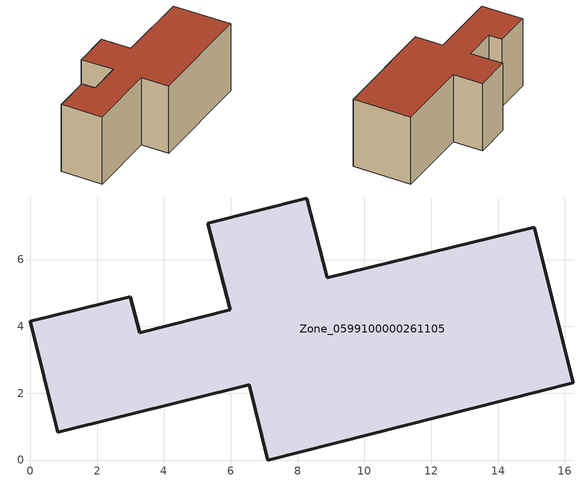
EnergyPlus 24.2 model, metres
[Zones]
Zone_0599100000261105
 floor ground (C_G): 5.31,7.08 8.28,7.84 8.89,5.46 15.08,6.97 16.25,2.31 7.11,0 6.55,2.25 0.82,0.83 0,4.15 2.99,4.89 3.27,3.81 5.98,4.5 z0
 wall outside (C_F): 8.89,5.46 8.28,7.84 5.31,7.08 5.98,4.5 3.27,3.81 2.99,4.89 0,4.15 0.82,0.83 6.55,2.25 7.11,0 16.25,2.31 15.08,6.97 8.89,5.46 z0:5.91
 roof outside (C_R): 8.28,7.84 5.31,7.08 5.98,4.5 3.27,3.81 2.99,4.89 0,4.15 0.82,0.83 6.55,2.25 7.11,0 16.25,2.31 15.08,6.97 8.89,5.46 z5.91
[BUILDING]
Pand.0599100000261105: North Axis=0; Terrain=City; Loads Convergence Tolerance Value=0.04; Temperature Convergence Tolerance Value=0.4; Solar Distribution=FullExterior; Maximum Number of Warmup Days=25; Minimum Number of Warmup Days=1
[Site:Location]
Rotterdam.The.Hague.AP_ZH_NLD Design_Conditions: Latitude=51.96; Longitude=4.45; Time Zone=1; Elevation=-4.5
[SITE:GROUNDTEMPERATURE:BUILDINGSURFACE]
18, 18, 18, 18, 18, 18, 18, 18, 18, 18, 18, 18
[MATERIAL] Thermal Absorptance=0.9; Solar Absorptance=0.7; Visible Absorptance=0.7
Name | Roughness | Thickness | Conductivity | Density | Specific Heat
G.TI.1965-1974 | MediumSmooth | 0.15 | 0.882353 | 540 | 1210
F.TI.1965-1974 | Rough | 0.3 | 0.697674 | 1920 | 840
R.TI.1965-1974 | MediumRough | 0.2 | 0.232558 | 1500 | 1000
[CONSTRUCTION]
C_G: G.TI.1965-1974
C_F: F.TI.1965-1974
C_R: R.TI.1965-1974
[ZONE]
Zone_0599100000261105: Type=1; Multiplier=1; Ceiling Height=Autocalculate; Volume=Autocalculate; Floor Area=autocalculate; Part of Total Floor Area=Yes
[ZONEINFILTRATION:DESIGNFLOWRATE]
Infil_Zone_0599100000261105: Zone or ZoneList or Space or SpaceList=Zone_0599100000261105; Schedule=AlwaysOn; Design Flow Rate Calculation Method=Flow/Area; Flow Rate per Floor Area=0.003; Constant Term Coefficient=1; Temperature Term Coefficient=0; Velocity Term Coefficient=0; Velocity Squared Term Coefficient=0
[HVACTEMPLATE:ZONE:IDEALLOADSAIRSYSTEM]
Zone_0599100000261105: Maximum Heating Supply Air Temperature=50; Minimum Cooling Supply Air Temperature=13; Maximum Heating Supply Air Humidity Ratio=0.0156; Minimum Cooling Supply Air Humidity Ratio=0.0077; Heating Limit=NoLimit; Cooling Limit=NoLimit; Dehumidification Control Type=ConstantSensibleHeatRatio; Cooling Sensible Heat Ratio=0.7; Dehumidification Setpoint=60; Humidification Control Type=None; Humidification Setpoint=30; Outdoor Air Method=None; Outdoor Air Flow Rate per Person=0.00944; Outdoor Air Flow Rate per Zone Floor Area=0; Outdoor Air Flow Rate per Zone=0; Demand Controlled Ventilation Type=None; Outdoor Air Economizer Type=NoEconomizer; Heat Recovery Type=None; Sensible Heat Recovery Effectiveness=0.7; Latent Heat Recovery Effectiveness=0.65
[ZONECONTROL:THERMOSTAT]
ThermostatControl_Zone_0599100000261105: Zone or ZoneList=Zone_0599100000261105; Control Type Schedule=DualSetpointControlType; Control 1=Thermostat_Zone_0599100000261105; Temperature Difference Between Cutout And Setpoint=0
[THERMOSTATSETPOINT:DUALSETPOINT]
Thermostat_Zone_0599100000261105: Heating Setpoint Temperature Schedule=HeatingSetpoint_Zone_0599100000261105; Cooling Setpoint Temperature Schedule=CoolingSetpoint_Zone_0599100000261105
[SCHEDULE:COMPACT]
HeatingSetpoint_Zone_0599100000261105: Through: 12/31, For: AllDays, Until: 24:00, 21
CoolingSetpoint_Zone_0599100000261105: Through: 12/31, For: AllDays, Until: 24:00, 24
DualSetpointControlType: Through: 12/31, For: AllDays, Until: 24:00, 4
AlwaysOn: Through: 12/31, For: AllDays, Until: 24:00, 1
